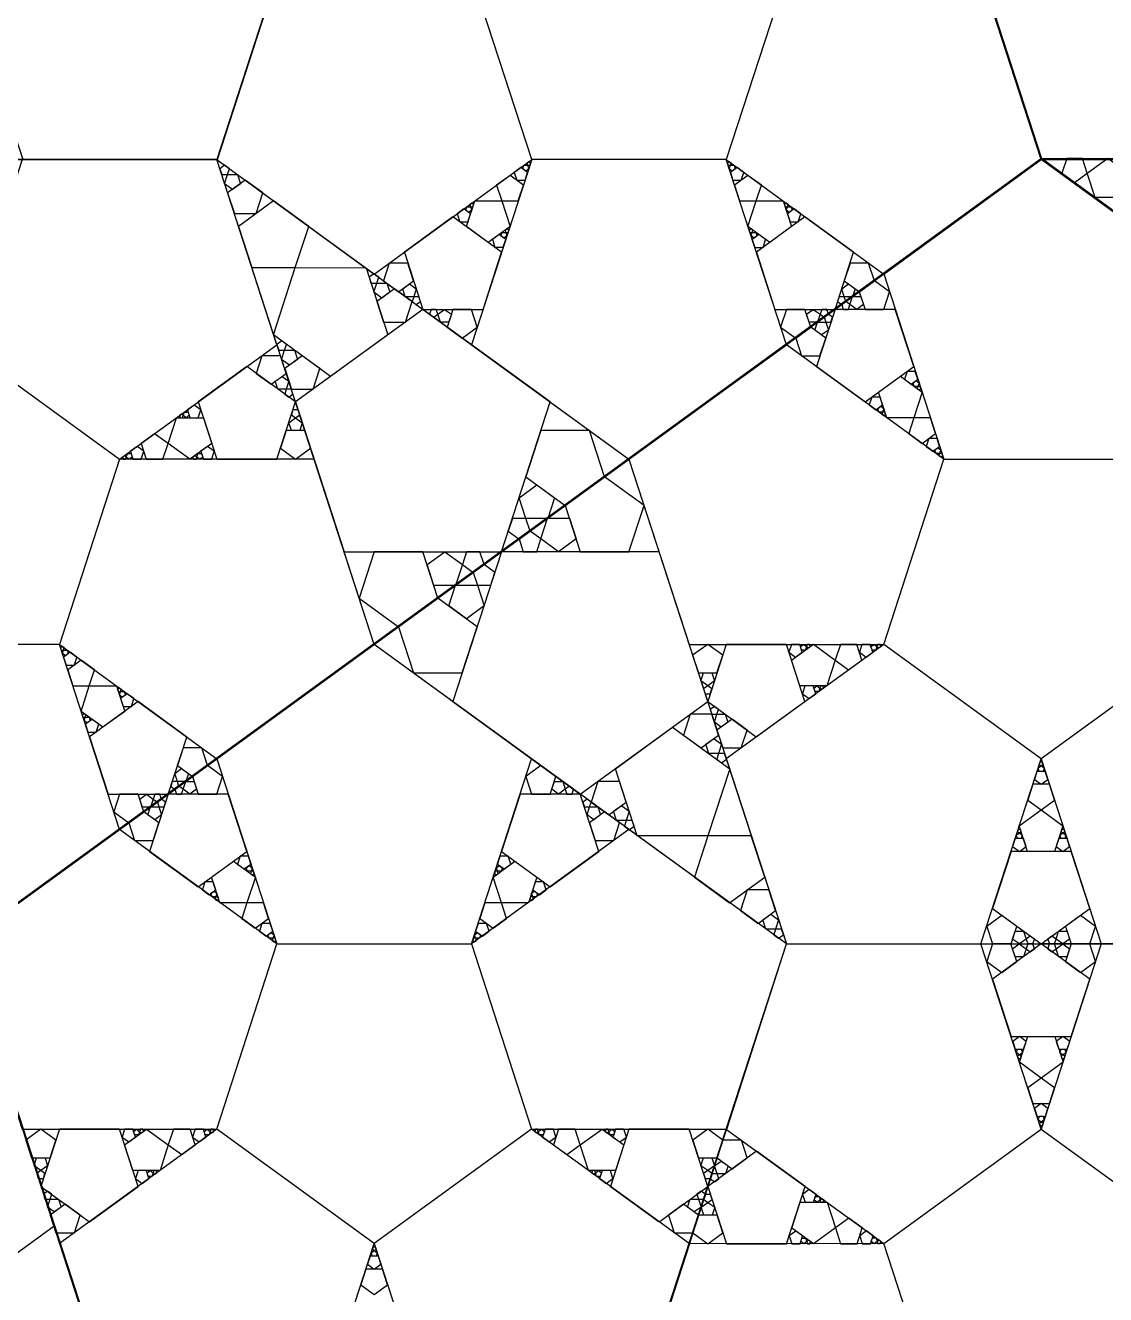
# Model space of a CAD drawing. Header units: inches. Extents: x -578 to 126, y -85 to 118.
# Drawn here: x -282.41 to -268.52, y 38.46 to 54.77 of the extents above; entities that cross this region are included whole.
import ezdxf

# ---------------------------------------------------------------- set-up
doc = ezdxf.new("R2010")
doc.units = ezdxf.units.IN
doc.header["$MEASUREMENT"] = 0
doc.layers.add('drawing', color=7, linetype='Continuous')

msp = doc.modelspace()

# ---------------------------------------------------------------- linework, layer by layer
for points in [[(-283.222, 42.98), (-297.098, 53.061), (-291.798, 69.373), (-274.647, 69.373), (-269.347, 53.061)], [(-277.927, 59.277), (-279.951, 53.046), (-286.502, 53.046), (-288.527, 59.277), (-283.227, 63.127)], [(-276.676, 55.426), (-274.651, 56.897), (-272.627, 55.426), (-273.4, 53.046), (-275.902, 53.046)], [(-283.227, 50.666), (-281.202, 49.195), (-281.976, 46.815), (-284.478, 46.816), (-285.251, 49.195)], [(-269.351, 45.345), (-271.376, 46.816), (-270.603, 49.196), (-268.1, 49.196), (-267.327, 46.816)], [(-275.903, 40.585), (-277.927, 39.114), (-279.951, 40.585), (-279.178, 42.965), (-276.676, 42.965)], [(-266.076, 42.965), (-264.051, 36.735), (-269.351, 32.884), (-274.651, 36.735), (-272.627, 42.965)], [(-269.349, 40.587), (-267.323, 39.118), (-268.094, 36.737), (-270.597, 36.735), (-271.372, 39.114)]]:
    msp.add_lwpolyline(points, close=True)
at = {"layer": 'drawing'}
for points in [[(-260.776, 79.44), (-274.651, 69.358), (-269.351, 53.047), (-252.2, 53.047), (-246.9, 69.358)], [(-269.347, 53.061), (-252.195, 53.061), (-246.895, 69.373), (-260.771, 79.454), (-274.647, 69.373)], [(-274.651, 69.358), (-291.802, 69.358), (-297.103, 53.047), (-283.227, 42.965), (-269.351, 53.046)], [(-266.076, 63.128), (-271.376, 59.277), (-269.351, 53.047), (-262.8, 53.047), (-260.776, 59.277)], [(-266.076, 63.128), (-271.376, 59.277), (-269.351, 53.047), (-262.8, 53.047), (-260.776, 59.277)], [(-283.228, 63.126), (-288.524, 59.27), (-286.494, 53.041), (-279.942, 53.048), (-277.924, 59.281)], [(-279.951, 53.046), (-274.651, 49.195), (-269.351, 53.046), (-271.375, 59.276), (-277.927, 59.277)], [(-279.951, 53.046), (-274.651, 49.195), (-269.351, 53.046), (-271.375, 59.276), (-277.927, 59.277)], [(-283.22, 55.425), (-282.445, 53.046), (-279.942, 53.048), (-279.171, 55.429), (-281.197, 56.898)], [(-268.1, 56.897), (-270.125, 55.426), (-269.351, 53.047), (-266.849, 53.047), (-266.076, 55.426)], [(-276.676, 55.426), (-279.178, 55.426), (-279.951, 53.046), (-277.927, 51.575), (-275.902, 53.046)], [(-273.4, 53.046), (-271.376, 51.575), (-269.351, 53.046), (-270.124, 55.426), (-272.627, 55.426)], [(-286.502, 53.046), (-288.527, 46.816), (-283.227, 42.965), (-277.927, 46.815), (-279.951, 53.046)], [(-286.502, 53.046), (-288.527, 46.816), (-283.227, 42.965), (-277.927, 46.815), (-279.951, 53.046)], [(-269.351, 53.047), (-283.227, 42.965), (-277.927, 26.653), (-260.776, 26.653), (-255.476, 42.965)], [(-281.202, 49.195), (-279.178, 50.666), (-279.951, 53.046), (-282.454, 53.046), (-283.227, 50.666)], [(-283.222, 42.98), (-277.922, 26.668), (-260.771, 26.668), (-255.471, 42.98), (-269.347, 53.061)], [(-275.902, 53.046), (-276.676, 50.666), (-274.651, 49.195), (-272.627, 50.666), (-273.4, 53.046)], [(-275.964, 53.001), (-275.955, 52.973), (-275.926, 52.973), (-275.917, 53.001), (-275.941, 53.018)], [(-266.076, 42.965), (-264.051, 49.196), (-269.351, 53.047), (-274.651, 49.196), (-272.627, 42.965)], [(-266.076, 42.965), (-264.051, 49.196), (-269.351, 53.047), (-274.651, 49.196), (-272.627, 42.965)], [(-273.376, 52.973), (-273.347, 52.973), (-273.338, 53.001), (-273.362, 53.018), (-273.385, 53.001)], [(-268.1, 49.196), (-267.327, 51.576), (-269.351, 53.047), (-271.376, 51.576), (-270.603, 49.196)], [(-268.921, 52.752), (-268.758, 52.87), (-268.82, 53.061), (-269.021, 53.061), (-269.084, 52.87)], [(-268.657, 52.558), (-268.758, 52.87), (-268.493, 53.063), (-268.228, 52.87), (-268.329, 52.558)], [(-279.889, 52.855), (-279.812, 52.855), (-279.789, 52.928), (-279.851, 52.973), (-279.913, 52.928)], [(-279.851, 52.736), (-279.812, 52.855), (-279.687, 52.855), (-279.648, 52.736), (-279.75, 52.662)], [(-276.128, 52.882), (-276.095, 52.781), (-275.988, 52.781), (-275.956, 52.882), (-276.042, 52.945)], [(-276.003, 52.973), (-275.955, 52.973), (-275.941, 52.927), (-275.979, 52.899), (-276.018, 52.927)], [(-273.362, 52.927), (-273.347, 52.973), (-273.299, 52.973), (-273.284, 52.927), (-273.323, 52.899)], [(-273.314, 52.781), (-273.207, 52.781), (-273.174, 52.882), (-273.261, 52.945), (-273.347, 52.882)], [(-279.726, 52.352), (-279.447, 52.352), (-279.361, 52.617), (-279.586, 52.781), (-279.812, 52.617)], [(-276.353, 52.718), (-276.288, 52.516), (-276.075, 52.516), (-276.009, 52.718), (-276.181, 52.843)], [(-273.228, 52.515), (-273.015, 52.515), (-272.949, 52.718), (-273.121, 52.843), (-273.294, 52.718)], [(-279.5, 51.658), (-278.942, 51.658), (-278.77, 52.188), (-279.221, 52.516), (-279.673, 52.188)], [(-276.861, 52.349), (-276.828, 52.248), (-276.722, 52.248), (-276.689, 52.349), (-276.775, 52.412)], [(-276.737, 52.44), (-276.689, 52.44), (-276.674, 52.395), (-276.713, 52.366), (-276.751, 52.395)], [(-276.635, 52.516), (-276.288, 52.516), (-276.18, 52.185), (-276.461, 51.981), (-276.742, 52.185)], [(-276.698, 52.468), (-276.689, 52.44), (-276.659, 52.44), (-276.65, 52.468), (-276.674, 52.485)], [(-273.122, 52.185), (-273.015, 52.515), (-272.667, 52.515), (-272.56, 52.185), (-272.841, 51.981)], [(-272.643, 52.44), (-272.614, 52.44), (-272.604, 52.468), (-272.628, 52.485), (-272.652, 52.468)], [(-272.628, 52.394), (-272.614, 52.44), (-272.566, 52.44), (-272.551, 52.394), (-272.59, 52.366)], [(-272.58, 52.248), (-272.474, 52.248), (-272.441, 52.349), (-272.527, 52.412), (-272.613, 52.349)], [(-277.54, 51.856), (-277.301, 51.121), (-276.528, 51.121), (-276.289, 51.856), (-276.915, 52.31)], [(-272.774, 51.12), (-272.001, 51.12), (-271.762, 51.856), (-272.388, 52.31), (-273.013, 51.856)], [(-272.774, 51.12), (-272.001, 51.12), (-271.762, 51.856), (-272.388, 52.31), (-273.013, 51.856)], [(-276.408, 52.02), (-276.375, 51.919), (-276.269, 51.919), (-276.236, 52.02), (-276.322, 52.082)], [(-276.283, 52.111), (-276.236, 52.111), (-276.221, 52.065), (-276.259, 52.037), (-276.298, 52.065)], [(-276.245, 52.139), (-276.236, 52.111), (-276.206, 52.111), (-276.197, 52.139), (-276.221, 52.156)], [(-273.096, 52.111), (-273.067, 52.111), (-273.058, 52.139), (-273.081, 52.156), (-273.105, 52.139)], [(-273.082, 52.065), (-273.067, 52.111), (-273.019, 52.111), (-273.004, 52.065), (-273.043, 52.037)], [(-273.034, 51.918), (-272.927, 51.918), (-272.894, 52.02), (-272.98, 52.082), (-273.067, 52.02)], [(-277.495, 51.716), (-277.733, 51.716), (-277.807, 51.488), (-277.614, 51.348), (-277.421, 51.488)], [(-271.495, 51.488), (-271.569, 51.715), (-271.808, 51.715), (-271.882, 51.488), (-271.688, 51.348)], [(-279.223, 50.793), (-278.942, 51.658), (-278.033, 51.657), (-277.752, 50.793), (-278.488, 50.258)], [(-277.969, 51.46), (-277.892, 51.46), (-277.868, 51.533), (-277.931, 51.578), (-277.993, 51.533)], [(-277.931, 51.341), (-277.892, 51.46), (-277.767, 51.46), (-277.728, 51.341), (-277.83, 51.267)], [(-277.806, 50.957), (-277.527, 50.957), (-277.441, 51.222), (-277.666, 51.386), (-277.892, 51.222)], [(-277.387, 51.387), (-277.42, 51.284), (-277.528, 51.284), (-277.561, 51.387), (-277.474, 51.45)], [(-271.775, 51.284), (-271.882, 51.284), (-271.915, 51.386), (-271.828, 51.449), (-271.742, 51.386)], [(-271.376, 51.121), (-271.302, 51.348), (-271.495, 51.489), (-271.689, 51.348), (-271.615, 51.121)], [(-277.354, 51.284), (-277.42, 51.284), (-277.441, 51.222), (-277.387, 51.183), (-277.334, 51.222)], [(-271.862, 51.222), (-271.882, 51.284), (-271.948, 51.284), (-271.968, 51.222), (-271.915, 51.183)], [(-271.829, 51.121), (-271.809, 51.184), (-271.862, 51.223), (-271.915, 51.184), (-271.895, 51.121)], [(-271.722, 51.121), (-271.809, 51.184), (-271.776, 51.286), (-271.668, 51.286), (-271.635, 51.184)], [(-278.314, 48.005), (-276.289, 48.005), (-275.663, 49.931), (-277.301, 51.121), (-278.939, 49.931)], [(-278.314, 48.005), (-276.289, 48.005), (-275.663, 49.931), (-277.301, 51.121), (-278.939, 49.931)], [(-277.162, 51.019), (-277.109, 51.058), (-277.129, 51.121), (-277.195, 51.121), (-277.215, 51.058)], [(-277.075, 50.956), (-277.109, 51.058), (-277.022, 51.121), (-276.935, 51.058), (-276.968, 50.956)], [(-276.795, 50.753), (-276.602, 50.893), (-276.676, 51.121), (-276.915, 51.121), (-276.988, 50.893)], [(-272.627, 51.12), (-272.701, 50.893), (-272.507, 50.753), (-272.314, 50.893), (-272.388, 51.12)], [(-272.281, 51.121), (-272.194, 51.058), (-272.227, 50.956), (-272.334, 50.956), (-272.367, 51.058)], [(-271.228, 51.121), (-272.001, 51.121), (-272.24, 50.386), (-271.615, 49.931), (-270.989, 50.386)], [(-271.228, 51.121), (-272.001, 51.121), (-272.24, 50.386), (-271.615, 49.931), (-270.989, 50.386)], [(-272.173, 51.12), (-272.194, 51.058), (-272.141, 51.019), (-272.087, 51.058), (-272.108, 51.12)], [(-272.141, 51.02), (-272.12, 50.957), (-272.055, 50.957), (-272.034, 51.02), (-272.088, 51.059)], [(-272.507, 50.753), (-272.434, 50.526), (-272.195, 50.526), (-272.121, 50.753), (-272.314, 50.894)], [(-272.228, 50.957), (-272.12, 50.957), (-272.087, 50.855), (-272.174, 50.792), (-272.261, 50.855)], [(-279.156, 50.598), (-279.079, 50.598), (-279.055, 50.671), (-279.117, 50.716), (-279.179, 50.671)], [(-279.118, 50.478), (-279.079, 50.598), (-278.954, 50.598), (-278.915, 50.478), (-279.016, 50.405)], [(-270.603, 49.196), (-272.627, 50.667), (-274.651, 49.196), (-273.878, 46.816), (-271.376, 46.816)], [(-279.132, 50.526), (-279.371, 50.526), (-279.445, 50.298), (-279.252, 50.158), (-279.059, 50.298)], [(-278.992, 50.095), (-278.714, 50.095), (-278.627, 50.36), (-278.853, 50.524), (-279.078, 50.36)], [(-279.178, 49.195), (-278.939, 49.931), (-279.565, 50.385), (-280.19, 49.931), (-279.951, 49.195)], [(-279.178, 49.195), (-278.939, 49.931), (-279.565, 50.385), (-280.19, 49.931), (-279.951, 49.195)], [(-279.025, 50.197), (-279.058, 50.095), (-279.165, 50.095), (-279.199, 50.197), (-279.112, 50.26)], [(-270.881, 50.056), (-270.988, 49.726), (-271.335, 49.726), (-271.442, 50.056), (-271.161, 50.261)], [(-270.969, 50.323), (-271.075, 50.323), (-271.108, 50.222), (-271.022, 50.159), (-270.936, 50.222)], [(-278.992, 50.095), (-279.058, 50.095), (-279.078, 50.032), (-279.025, 49.993), (-278.972, 50.032)], [(-270.921, 50.177), (-270.936, 50.131), (-270.984, 50.131), (-270.998, 50.177), (-270.96, 50.205)], [(-270.906, 50.131), (-270.936, 50.131), (-270.945, 50.103), (-270.921, 50.086), (-270.897, 50.103)], [(-271.422, 49.994), (-271.529, 49.994), (-271.561, 49.893), (-271.475, 49.83), (-271.389, 49.893)], [(-280.392, 49.728), (-280.383, 49.756), (-280.407, 49.773), (-280.431, 49.756), (-280.422, 49.728)], [(-280.345, 49.728), (-280.383, 49.756), (-280.368, 49.802), (-280.321, 49.802), (-280.306, 49.756)], [(-280.19, 49.728), (-280.157, 49.829), (-280.244, 49.892), (-280.33, 49.829), (-280.297, 49.728)], [(-278.992, 49.767), (-278.939, 49.728), (-278.886, 49.767), (-278.906, 49.829), (-278.972, 49.829)], [(-271.374, 49.847), (-271.389, 49.802), (-271.437, 49.802), (-271.452, 49.847), (-271.413, 49.875)], [(-271.36, 49.802), (-271.389, 49.802), (-271.398, 49.774), (-271.374, 49.757), (-271.351, 49.774)], [(-280.298, 49.194), (-280.579, 49.398), (-280.472, 49.728), (-280.124, 49.728), (-280.017, 49.398)], [(-279.026, 49.665), (-278.939, 49.728), (-278.852, 49.665), (-278.885, 49.563), (-278.993, 49.563)], [(-270.775, 49.726), (-270.988, 49.726), (-271.054, 49.524), (-270.881, 49.398), (-270.709, 49.524)], [(-280.645, 49.195), (-280.579, 49.398), (-280.751, 49.523), (-280.924, 49.398), (-280.858, 49.195)], [(-279.132, 49.336), (-278.939, 49.195), (-278.746, 49.336), (-278.82, 49.563), (-279.059, 49.563)], [(-274.964, 48.968), (-275.157, 49.563), (-275.783, 49.563), (-275.976, 48.968), (-275.47, 48.6)], [(-270.689, 49.461), (-270.795, 49.461), (-270.828, 49.36), (-270.742, 49.297), (-270.656, 49.36)], [(-281.078, 49.195), (-281.117, 49.223), (-281.102, 49.269), (-281.054, 49.269), (-281.039, 49.223)], [(-280.924, 49.195), (-280.891, 49.297), (-280.977, 49.359), (-281.063, 49.297), (-281.03, 49.195)], [(-280.171, 49.195), (-280.21, 49.223), (-280.195, 49.269), (-280.147, 49.269), (-280.133, 49.223)], [(-280.017, 49.195), (-279.984, 49.297), (-280.07, 49.359), (-280.157, 49.297), (-280.124, 49.195)], [(-270.641, 49.314), (-270.656, 49.269), (-270.703, 49.269), (-270.718, 49.314), (-270.679, 49.342)], [(-270.626, 49.269), (-270.656, 49.269), (-270.665, 49.241), (-270.641, 49.224), (-270.617, 49.241)], [(-281.976, 46.815), (-279.951, 45.345), (-277.927, 46.815), (-278.7, 49.195), (-281.202, 49.195)], [(-281.126, 49.195), (-281.117, 49.223), (-281.14, 49.24), (-281.164, 49.223), (-281.155, 49.195)], [(-280.219, 49.195), (-280.21, 49.223), (-280.234, 49.24), (-280.258, 49.223), (-280.249, 49.195)], [(-274.651, 48.006), (-274.458, 48.601), (-274.964, 48.969), (-275.47, 48.601), (-275.277, 48.006)], [(-275.696, 48.434), (-275.977, 48.434), (-276.064, 48.701), (-275.837, 48.867), (-275.61, 48.701)], [(-275.924, 48.27), (-275.977, 48.434), (-276.15, 48.434), (-276.203, 48.27), (-276.064, 48.169)], [(-275.558, 48.005), (-275.785, 48.17), (-275.698, 48.437), (-275.417, 48.437), (-275.33, 48.17)], [(-275.838, 48.006), (-275.785, 48.17), (-275.924, 48.271), (-276.064, 48.17), (-276.01, 48.006)], [(-277.927, 48.005), (-278.12, 47.41), (-277.614, 47.043), (-277.108, 47.41), (-277.301, 48.005)], [(-277.021, 48.007), (-276.793, 47.841), (-276.88, 47.574), (-277.161, 47.574), (-277.248, 47.841)], [(-274.265, 48.006), (-276.289, 48.006), (-276.915, 46.081), (-275.277, 44.891), (-273.639, 46.081)], [(-276.74, 48.005), (-276.793, 47.841), (-276.654, 47.74), (-276.515, 47.841), (-276.568, 48.005)], [(-276.654, 47.741), (-276.601, 47.577), (-276.429, 47.577), (-276.375, 47.741), (-276.515, 47.842)], [(-276.882, 47.577), (-276.601, 47.577), (-276.514, 47.31), (-276.741, 47.145), (-276.969, 47.31)], [(-277.614, 47.043), (-277.421, 46.448), (-276.795, 46.448), (-276.602, 47.043), (-277.108, 47.411)], [(-284.478, 46.816), (-285.252, 44.436), (-283.227, 42.965), (-281.203, 44.436), (-281.976, 46.815)], [(-272.627, 42.965), (-277.927, 46.816), (-283.227, 42.965), (-281.203, 36.735), (-274.651, 36.735)], [(-272.627, 42.965), (-277.927, 46.816), (-283.227, 42.965), (-281.203, 36.735), (-274.651, 36.735)], [(-276.676, 42.965), (-275.903, 45.345), (-277.927, 46.816), (-279.951, 45.345), (-279.178, 42.965)], [(-273.446, 46.675), (-273.639, 46.816), (-273.833, 46.675), (-273.759, 46.448), (-273.52, 46.448)], [(-273.4, 46.816), (-273.639, 46.081), (-273.014, 45.626), (-272.388, 46.081), (-272.627, 46.816)], [(-273.4, 46.816), (-273.639, 46.081), (-273.014, 45.626), (-272.388, 46.081), (-272.627, 46.816)], [(-271.376, 46.816), (-273.4, 45.345), (-272.627, 42.965), (-270.125, 42.965), (-269.351, 45.345)], [(-272.561, 46.816), (-272.594, 46.715), (-272.508, 46.652), (-272.422, 46.715), (-272.455, 46.816)], [(-272.28, 46.817), (-271.999, 46.613), (-272.107, 46.283), (-272.454, 46.283), (-272.561, 46.613)], [(-272.407, 46.816), (-272.368, 46.788), (-272.383, 46.743), (-272.431, 46.743), (-272.446, 46.788)], [(-272.359, 46.816), (-272.368, 46.788), (-272.344, 46.771), (-272.321, 46.788), (-272.33, 46.816)], [(-271.933, 46.816), (-271.999, 46.613), (-271.827, 46.488), (-271.655, 46.613), (-271.72, 46.816)], [(-271.655, 46.816), (-271.687, 46.715), (-271.601, 46.652), (-271.515, 46.715), (-271.548, 46.816)], [(-271.5, 46.816), (-271.462, 46.788), (-271.476, 46.743), (-271.524, 46.743), (-271.539, 46.788)], [(-271.453, 46.816), (-271.462, 46.788), (-271.438, 46.771), (-271.414, 46.788), (-271.423, 46.816)], [(-269.351, 45.345), (-268.578, 42.965), (-266.076, 42.965), (-265.302, 45.345), (-267.327, 46.816)], [(-281.952, 46.742), (-281.923, 46.742), (-281.914, 46.77), (-281.937, 46.788), (-281.961, 46.77)], [(-281.938, 46.697), (-281.923, 46.742), (-281.875, 46.742), (-281.86, 46.697), (-281.899, 46.669)], [(-281.89, 46.55), (-281.783, 46.55), (-281.75, 46.652), (-281.836, 46.714), (-281.923, 46.652)], [(-281.804, 46.285), (-281.591, 46.285), (-281.525, 46.488), (-281.697, 46.613), (-281.869, 46.488)], [(-273.552, 46.346), (-273.639, 46.283), (-273.726, 46.346), (-273.693, 46.448), (-273.586, 46.448)], [(-281.698, 45.955), (-281.591, 46.285), (-281.243, 46.285), (-281.136, 45.955), (-281.417, 45.751)], [(-281.219, 46.21), (-281.189, 46.21), (-281.18, 46.237), (-281.204, 46.255), (-281.228, 46.237)], [(-281.204, 46.164), (-281.189, 46.21), (-281.142, 46.21), (-281.127, 46.164), (-281.165, 46.136)], [(-281.156, 46.017), (-281.05, 46.017), (-281.017, 46.119), (-281.103, 46.181), (-281.189, 46.119)], [(-273.586, 46.244), (-273.639, 46.283), (-273.692, 46.244), (-273.672, 46.182), (-273.606, 46.182)], [(-272.388, 46.283), (-272.421, 46.182), (-272.335, 46.119), (-272.249, 46.182), (-272.282, 46.283)], [(-272.234, 46.283), (-272.195, 46.255), (-272.21, 46.21), (-272.258, 46.21), (-272.272, 46.255)], [(-272.186, 46.283), (-272.195, 46.255), (-272.171, 46.238), (-272.148, 46.255), (-272.157, 46.283)], [(-281.35, 44.89), (-280.577, 44.89), (-280.338, 45.625), (-280.964, 46.08), (-281.589, 45.626)], [(-281.35, 44.89), (-280.577, 44.89), (-280.338, 45.625), (-280.964, 46.08), (-281.589, 45.626)], [(-273.586, 45.917), (-273.52, 45.917), (-273.5, 45.979), (-273.553, 46.018), (-273.606, 45.979)], [(-281.672, 45.88), (-281.643, 45.88), (-281.634, 45.908), (-281.657, 45.925), (-281.681, 45.908)], [(-281.657, 45.835), (-281.643, 45.88), (-281.595, 45.88), (-281.58, 45.835), (-281.619, 45.807)], [(-281.61, 45.688), (-281.503, 45.688), (-281.47, 45.789), (-281.556, 45.852), (-281.642, 45.789)], [(-273.586, 45.917), (-273.865, 45.917), (-273.951, 45.651), (-273.725, 45.488), (-273.5, 45.651)], [(-273.553, 45.815), (-273.52, 45.917), (-273.413, 45.917), (-273.38, 45.815), (-273.466, 45.751)], [(-273.446, 45.486), (-273.207, 45.486), (-273.133, 45.713), (-273.326, 45.853), (-273.52, 45.713)], [(-273.355, 45.218), (-273.636, 44.354), (-274.545, 44.354), (-274.826, 45.218), (-274.09, 45.753)], [(-273.461, 45.533), (-273.499, 45.414), (-273.625, 45.414), (-273.663, 45.533), (-273.562, 45.606)], [(-280.071, 45.258), (-280.145, 45.485), (-280.384, 45.485), (-280.458, 45.258), (-280.264, 45.117)], [(-273.422, 45.414), (-273.499, 45.414), (-273.523, 45.341), (-273.461, 45.295), (-273.399, 45.341)], [(-280.351, 45.054), (-280.458, 45.054), (-280.491, 45.156), (-280.404, 45.219), (-280.317, 45.156)], [(-279.951, 44.891), (-279.878, 45.118), (-280.071, 45.258), (-280.264, 45.118), (-280.19, 44.891)], [(-275.783, 45.258), (-275.976, 45.118), (-275.903, 44.891), (-275.664, 44.891), (-275.59, 45.118)], [(-269.39, 45.227), (-269.351, 45.255), (-269.313, 45.227), (-269.327, 45.181), (-269.375, 45.181)], [(-269.375, 45.272), (-269.351, 45.255), (-269.328, 45.272), (-269.337, 45.3), (-269.366, 45.3)], [(-280.438, 44.991), (-280.458, 45.054), (-280.524, 45.054), (-280.544, 44.991), (-280.491, 44.953)], [(-280.298, 44.89), (-280.384, 44.953), (-280.351, 45.055), (-280.244, 45.055), (-280.211, 44.953)], [(-275.503, 45.055), (-275.47, 44.953), (-275.556, 44.89), (-275.643, 44.953), (-275.61, 45.055)], [(-274.773, 45.054), (-275.051, 45.054), (-275.138, 44.789), (-274.912, 44.625), (-274.686, 44.789)], [(-269.437, 45.08), (-269.351, 45.017), (-269.265, 45.08), (-269.298, 45.181), (-269.405, 45.181)], [(-281.203, 44.89), (-281.276, 44.663), (-281.083, 44.522), (-280.89, 44.663), (-280.964, 44.89)], [(-280.857, 44.891), (-280.77, 44.827), (-280.803, 44.725), (-280.91, 44.725), (-280.943, 44.827)], [(-279.804, 44.891), (-280.577, 44.891), (-280.816, 44.155), (-280.19, 43.701), (-279.565, 44.155)], [(-279.804, 44.891), (-280.577, 44.891), (-280.816, 44.155), (-280.19, 43.701), (-279.565, 44.155)], [(-280.749, 44.89), (-280.77, 44.827), (-280.716, 44.789), (-280.663, 44.827), (-280.684, 44.89)], [(-280.405, 44.891), (-280.384, 44.953), (-280.438, 44.992), (-280.491, 44.953), (-280.471, 44.891)], [(-275.038, 44.155), (-275.277, 44.891), (-276.05, 44.891), (-276.289, 44.155), (-275.664, 43.701)], [(-275.416, 44.992), (-275.47, 44.953), (-275.449, 44.891), (-275.383, 44.891), (-275.363, 44.953)], [(-269.524, 44.815), (-269.351, 44.69), (-269.179, 44.815), (-269.245, 45.017), (-269.458, 45.017)], [(-280.803, 44.727), (-280.696, 44.727), (-280.663, 44.625), (-280.75, 44.562), (-280.837, 44.625)], [(-280.716, 44.789), (-280.696, 44.727), (-280.63, 44.727), (-280.61, 44.789), (-280.663, 44.828)], [(-275.224, 44.727), (-275.158, 44.727), (-275.138, 44.789), (-275.191, 44.828), (-275.244, 44.789)], [(-275.191, 44.625), (-275.158, 44.727), (-275.051, 44.727), (-275.017, 44.625), (-275.104, 44.562)], [(-274.647, 44.671), (-274.686, 44.551), (-274.811, 44.551), (-274.85, 44.671), (-274.749, 44.744)], [(-281.083, 44.523), (-281.009, 44.296), (-280.77, 44.296), (-280.697, 44.523), (-280.89, 44.663)], [(-275.084, 44.296), (-274.845, 44.296), (-274.771, 44.523), (-274.964, 44.663), (-275.158, 44.523)], [(-274.609, 44.551), (-274.686, 44.551), (-274.71, 44.478), (-274.648, 44.433), (-274.585, 44.478)], [(-269.632, 44.485), (-269.351, 44.69), (-269.07, 44.485), (-269.178, 44.155), (-269.525, 44.155)], [(-279.178, 42.965), (-281.203, 44.436), (-283.227, 42.965), (-282.454, 40.585), (-279.951, 40.585)], [(-275.903, 40.585), (-273.4, 40.585), (-272.627, 42.965), (-274.651, 44.436), (-276.676, 42.965)], [(-269.67, 44.365), (-269.631, 44.393), (-269.593, 44.365), (-269.608, 44.319), (-269.655, 44.319)], [(-269.655, 44.41), (-269.631, 44.393), (-269.608, 44.41), (-269.617, 44.438), (-269.646, 44.438)], [(-269.11, 44.365), (-269.071, 44.393), (-269.033, 44.365), (-269.047, 44.319), (-269.095, 44.319)], [(-269.095, 44.41), (-269.071, 44.393), (-269.047, 44.41), (-269.057, 44.438), (-269.086, 44.438)], [(-273.078, 44.354), (-273.636, 44.354), (-273.808, 43.823), (-273.357, 43.495), (-272.906, 43.823)], [(-269.718, 44.218), (-269.631, 44.155), (-269.545, 44.218), (-269.578, 44.319), (-269.685, 44.319)], [(-269.157, 44.218), (-269.071, 44.155), (-268.985, 44.218), (-269.018, 44.319), (-269.124, 44.319)], [(-279.545, 44.093), (-279.651, 44.093), (-279.684, 43.991), (-279.598, 43.929), (-279.512, 43.991)], [(-276.17, 43.991), (-276.203, 44.093), (-276.31, 44.093), (-276.342, 43.991), (-276.256, 43.929)], [(-269.977, 43.42), (-269.351, 42.965), (-268.726, 43.42), (-268.965, 44.155), (-269.738, 44.155)], [(-269.977, 43.42), (-269.351, 42.965), (-268.726, 43.42), (-268.965, 44.155), (-269.738, 44.155)], [(-279.456, 43.826), (-279.564, 43.496), (-279.911, 43.496), (-280.018, 43.826), (-279.737, 44.03)], [(-279.497, 43.946), (-279.511, 43.9), (-279.559, 43.9), (-279.574, 43.946), (-279.535, 43.974)], [(-279.482, 43.9), (-279.511, 43.9), (-279.52, 43.873), (-279.497, 43.855), (-279.473, 43.873)], [(-275.943, 43.496), (-276.291, 43.496), (-276.398, 43.826), (-276.117, 44.03), (-275.836, 43.826)], [(-276.334, 43.873), (-276.343, 43.9), (-276.372, 43.9), (-276.381, 43.873), (-276.357, 43.855)], [(-276.295, 43.9), (-276.343, 43.9), (-276.357, 43.946), (-276.319, 43.974), (-276.28, 43.946)], [(-279.998, 43.763), (-280.104, 43.763), (-280.137, 43.662), (-280.051, 43.599), (-279.965, 43.662)], [(-275.717, 43.662), (-275.75, 43.763), (-275.856, 43.763), (-275.889, 43.662), (-275.803, 43.599)], [(-279.95, 43.617), (-279.965, 43.571), (-280.013, 43.571), (-280.027, 43.617), (-279.989, 43.645)], [(-279.935, 43.571), (-279.965, 43.571), (-279.974, 43.543), (-279.95, 43.526), (-279.926, 43.543)], [(-275.88, 43.543), (-275.889, 43.571), (-275.919, 43.571), (-275.928, 43.543), (-275.904, 43.526)], [(-275.842, 43.571), (-275.889, 43.571), (-275.904, 43.617), (-275.865, 43.645), (-275.827, 43.617)], [(-272.852, 43.659), (-273.131, 43.659), (-273.217, 43.394), (-272.992, 43.23), (-272.766, 43.394)], [(-279.35, 43.496), (-279.564, 43.496), (-279.629, 43.293), (-279.457, 43.168), (-279.285, 43.293)], [(-276.225, 43.293), (-276.291, 43.496), (-276.504, 43.496), (-276.569, 43.293), (-276.397, 43.168)], [(-279.264, 43.23), (-279.371, 43.23), (-279.404, 43.129), (-279.318, 43.066), (-279.231, 43.129)], [(-276.45, 43.129), (-276.483, 43.23), (-276.59, 43.23), (-276.623, 43.129), (-276.536, 43.066)], [(-272.727, 43.275), (-272.766, 43.156), (-272.891, 43.156), (-272.93, 43.275), (-272.828, 43.349)], [(-269.857, 43.333), (-270.051, 43.192), (-269.977, 42.965), (-269.738, 42.965), (-269.664, 43.192)], [(-268.726, 42.965), (-268.652, 43.192), (-268.845, 43.333), (-269.039, 43.192), (-268.965, 42.965)], [(-279.216, 43.084), (-279.231, 43.038), (-279.279, 43.038), (-279.294, 43.084), (-279.255, 43.112)], [(-276.575, 43.038), (-276.623, 43.038), (-276.638, 43.084), (-276.599, 43.112), (-276.56, 43.084)], [(-272.689, 43.156), (-272.766, 43.156), (-272.79, 43.083), (-272.727, 43.038), (-272.665, 43.083)], [(-269.577, 43.13), (-269.544, 43.028), (-269.631, 42.965), (-269.718, 43.028), (-269.684, 43.13)], [(-269.491, 43.067), (-269.544, 43.028), (-269.524, 42.965), (-269.458, 42.965), (-269.437, 43.028)], [(-269.179, 42.965), (-269.159, 43.028), (-269.212, 43.067), (-269.265, 43.028), (-269.245, 42.965)], [(-269.072, 42.965), (-269.159, 43.028), (-269.126, 43.13), (-269.018, 43.13), (-268.985, 43.028)], [(-279.202, 43.038), (-279.231, 43.038), (-279.24, 43.01), (-279.217, 42.993), (-279.193, 43.01)], [(-276.614, 43.01), (-276.623, 43.038), (-276.652, 43.038), (-276.661, 43.01), (-276.637, 42.993)], [(-272.628, 42.963), (-274.645, 36.73), (-269.341, 32.885), (-264.045, 36.742), (-266.076, 42.97)], [(-269.349, 40.587), (-270.125, 42.966), (-272.628, 42.963), (-273.398, 40.582), (-271.372, 39.114)], [(-269.978, 42.966), (-270.051, 42.739), (-269.858, 42.598), (-269.665, 42.739), (-269.739, 42.966)], [(-268.726, 42.513), (-269.352, 42.967), (-269.977, 42.511), (-269.737, 41.776), (-268.964, 41.777)], [(-268.726, 42.513), (-269.352, 42.967), (-269.977, 42.511), (-269.737, 41.776), (-268.964, 41.777)], [(-269.632, 42.967), (-269.545, 42.904), (-269.578, 42.802), (-269.685, 42.802), (-269.718, 42.904)], [(-269.524, 42.966), (-269.545, 42.904), (-269.491, 42.865), (-269.438, 42.904), (-269.458, 42.966)], [(-267.323, 39.118), (-265.301, 40.591), (-266.076, 42.97), (-268.579, 42.967), (-269.349, 40.587)], [(-269.213, 42.865), (-269.159, 42.904), (-269.18, 42.967), (-269.246, 42.967), (-269.266, 42.904)], [(-269.126, 42.802), (-269.159, 42.904), (-269.073, 42.967), (-268.986, 42.904), (-269.019, 42.802)], [(-268.846, 42.599), (-268.652, 42.74), (-268.726, 42.967), (-268.965, 42.967), (-269.039, 42.74)], [(-269.545, 41.714), (-269.631, 41.776), (-269.717, 41.714), (-269.684, 41.612), (-269.577, 41.613)], [(-269.069, 41.447), (-269.35, 41.242), (-269.631, 41.446), (-269.524, 41.776), (-269.177, 41.777)], [(-268.984, 41.714), (-269.071, 41.777), (-269.157, 41.714), (-269.124, 41.613), (-269.017, 41.613)], [(-269.592, 41.567), (-269.631, 41.539), (-269.669, 41.567), (-269.655, 41.612), (-269.607, 41.612)], [(-269.032, 41.568), (-269.07, 41.539), (-269.109, 41.568), (-269.094, 41.613), (-269.047, 41.613)], [(-269.607, 41.522), (-269.631, 41.539), (-269.654, 41.522), (-269.645, 41.494), (-269.616, 41.494)], [(-269.047, 41.522), (-269.07, 41.539), (-269.094, 41.522), (-269.085, 41.494), (-269.056, 41.494)], [(-269.178, 41.117), (-269.35, 41.242), (-269.522, 41.117), (-269.456, 40.914), (-269.243, 40.914)], [(-269.264, 40.852), (-269.35, 40.914), (-269.436, 40.852), (-269.403, 40.75), (-269.296, 40.751)], [(-284.404, 39.345), (-283.222, 38.487), (-282.041, 39.345), (-282.492, 40.734), (-283.952, 40.734)], [(-269.311, 40.705), (-269.35, 40.677), (-269.388, 40.705), (-269.374, 40.751), (-269.326, 40.751)], [(-269.326, 40.66), (-269.35, 40.677), (-269.373, 40.66), (-269.364, 40.632), (-269.335, 40.632)], [(-282.022, 40.445), (-282.215, 40.585), (-282.408, 40.445), (-282.334, 40.218), (-282.095, 40.218)], [(-281.976, 40.585), (-282.215, 39.85), (-281.589, 39.395), (-280.964, 39.85), (-281.203, 40.585)], [(-281.976, 40.585), (-282.215, 39.85), (-281.589, 39.395), (-280.964, 39.85), (-281.203, 40.585)], [(-279.951, 40.585), (-281.976, 39.114), (-281.203, 36.735), (-278.7, 36.735), (-277.927, 39.114)], [(-281.137, 40.585), (-281.17, 40.484), (-281.084, 40.421), (-280.997, 40.484), (-281.03, 40.585)], [(-280.856, 40.587), (-280.575, 40.383), (-280.682, 40.052), (-281.03, 40.052), (-281.137, 40.383)], [(-280.983, 40.586), (-280.944, 40.557), (-280.959, 40.512), (-281.006, 40.512), (-281.021, 40.557)], [(-280.935, 40.585), (-280.944, 40.557), (-280.92, 40.54), (-280.896, 40.557), (-280.905, 40.585)], [(-280.509, 40.585), (-280.575, 40.383), (-280.403, 40.258), (-280.23, 40.383), (-280.296, 40.585)], [(-280.23, 40.585), (-280.263, 40.484), (-280.177, 40.421), (-280.091, 40.484), (-280.124, 40.585)], [(-280.076, 40.586), (-280.037, 40.557), (-280.052, 40.512), (-280.1, 40.512), (-280.115, 40.557)], [(-280.028, 40.585), (-280.037, 40.557), (-280.014, 40.54), (-279.99, 40.557), (-279.999, 40.585)], [(-277.927, 39.114), (-277.154, 36.735), (-274.651, 36.735), (-273.878, 39.114), (-275.903, 40.585)], [(-275.84, 40.54), (-275.817, 40.557), (-275.826, 40.585), (-275.855, 40.585), (-275.864, 40.557)], [(-275.802, 40.512), (-275.817, 40.557), (-275.778, 40.586), (-275.739, 40.557), (-275.754, 40.512)], [(-275.677, 40.421), (-275.591, 40.484), (-275.624, 40.585), (-275.73, 40.585), (-275.763, 40.484)], [(-275.451, 40.258), (-275.279, 40.383), (-275.345, 40.585), (-275.558, 40.585), (-275.624, 40.383)], [(-275.172, 40.052), (-275.279, 40.383), (-274.998, 40.587), (-274.717, 40.383), (-274.825, 40.052)], [(-274.934, 40.54), (-274.91, 40.557), (-274.919, 40.585), (-274.949, 40.585), (-274.958, 40.557)], [(-274.895, 40.512), (-274.91, 40.557), (-274.871, 40.586), (-274.833, 40.557), (-274.848, 40.512)], [(-274.265, 39.395), (-273.639, 39.85), (-273.878, 40.585), (-274.651, 40.585), (-274.89, 39.85)], [(-274.265, 39.395), (-273.639, 39.85), (-273.878, 40.585), (-274.651, 40.585), (-274.89, 39.85)], [(-274.77, 40.421), (-274.684, 40.484), (-274.717, 40.585), (-274.824, 40.585), (-274.857, 40.484)], [(-273.446, 40.445), (-273.639, 40.585), (-273.832, 40.445), (-273.759, 40.218), (-273.52, 40.218)], [(-273.011, 40.302), (-273.637, 39.847), (-273.397, 39.112), (-272.624, 39.112), (-272.385, 39.848)], [(-273.131, 40.215), (-273.205, 40.442), (-273.444, 40.442), (-273.517, 40.215), (-273.324, 40.074)], [(-282.128, 40.116), (-282.215, 40.052), (-282.302, 40.116), (-282.269, 40.218), (-282.161, 40.218)], [(-273.552, 40.116), (-273.639, 40.052), (-273.726, 40.116), (-273.693, 40.218), (-273.586, 40.218)], [(-273.41, 40.011), (-273.518, 40.011), (-273.551, 40.113), (-273.464, 40.176), (-273.377, 40.113)], [(-282.162, 40.014), (-282.215, 40.052), (-282.268, 40.014), (-282.248, 39.951), (-282.182, 39.951)], [(-280.964, 40.052), (-280.997, 39.951), (-280.91, 39.889), (-280.824, 39.951), (-280.857, 40.052)], [(-280.809, 40.053), (-280.771, 40.025), (-280.786, 39.979), (-280.833, 39.979), (-280.848, 40.025)], [(-280.762, 40.052), (-280.771, 40.025), (-280.747, 40.007), (-280.723, 40.025), (-280.732, 40.052)], [(-275.107, 40.007), (-275.083, 40.025), (-275.092, 40.052), (-275.122, 40.052), (-275.131, 40.025)], [(-275.069, 39.979), (-275.083, 40.025), (-275.045, 40.053), (-275.006, 40.025), (-275.021, 39.979)], [(-274.944, 39.889), (-274.857, 39.951), (-274.89, 40.052), (-274.997, 40.052), (-275.03, 39.951)], [(-273.586, 40.014), (-273.639, 40.052), (-273.692, 40.014), (-273.672, 39.951), (-273.606, 39.951)], [(-273.497, 39.948), (-273.518, 40.011), (-273.583, 40.011), (-273.604, 39.948), (-273.55, 39.909)], [(-272.332, 39.809), (-272.418, 39.747), (-272.385, 39.645), (-272.279, 39.646), (-272.246, 39.747)], [(-282.162, 39.686), (-282.096, 39.686), (-282.075, 39.749), (-282.129, 39.787), (-282.182, 39.749)], [(-282.129, 39.584), (-282.096, 39.686), (-281.989, 39.686), (-281.955, 39.584), (-282.042, 39.521)], [(-273.866, 39.686), (-273.758, 39.686), (-273.725, 39.584), (-273.812, 39.521), (-273.899, 39.584)], [(-273.779, 39.749), (-273.758, 39.686), (-273.692, 39.686), (-273.672, 39.749), (-273.725, 39.787)], [(-273.723, 39.581), (-273.636, 39.644), (-273.549, 39.581), (-273.582, 39.479), (-273.69, 39.479)], [(-273.69, 39.683), (-273.636, 39.644), (-273.583, 39.683), (-273.604, 39.745), (-273.669, 39.745)], [(-272.104, 39.646), (-271.996, 39.316), (-272.277, 39.111), (-272.558, 39.315), (-272.451, 39.645)], [(-272.207, 39.719), (-272.192, 39.674), (-272.231, 39.645), (-272.27, 39.673), (-272.255, 39.719)], [(-272.169, 39.691), (-272.192, 39.674), (-272.183, 39.646), (-272.154, 39.646), (-272.145, 39.674)], [(-282.022, 39.255), (-281.783, 39.255), (-281.709, 39.482), (-281.902, 39.623), (-282.095, 39.482)], [(-274.145, 39.482), (-274.071, 39.255), (-273.832, 39.255), (-273.759, 39.482), (-273.952, 39.623)], [(-273.829, 39.252), (-273.636, 39.111), (-273.443, 39.252), (-273.517, 39.479), (-273.756, 39.479)], [(-271.824, 39.441), (-271.996, 39.316), (-271.93, 39.113), (-271.717, 39.113), (-271.651, 39.316)], [(-272.505, 39.276), (-272.591, 39.214), (-272.558, 39.112), (-272.451, 39.113), (-272.418, 39.214)], [(-272.38, 39.186), (-272.365, 39.141), (-272.403, 39.112), (-272.442, 39.14), (-272.427, 39.186)], [(-272.341, 39.158), (-272.365, 39.141), (-272.356, 39.113), (-272.326, 39.113), (-272.317, 39.141)], [(-271.598, 39.277), (-271.684, 39.215), (-271.651, 39.113), (-271.545, 39.113), (-271.512, 39.215)], [(-271.473, 39.187), (-271.458, 39.141), (-271.497, 39.113), (-271.536, 39.141), (-271.521, 39.187)], [(-271.435, 39.159), (-271.458, 39.141), (-271.449, 39.114), (-271.42, 39.114), (-271.411, 39.142)], [(-277.966, 38.996), (-277.927, 39.024), (-277.888, 38.996), (-277.903, 38.951), (-277.951, 38.951)], [(-277.951, 39.041), (-277.927, 39.024), (-277.903, 39.041), (-277.912, 39.069), (-277.942, 39.069)], [(-271.372, 39.114), (-273.875, 39.111), (-274.645, 36.73), (-272.619, 35.262), (-270.597, 36.735)], [(-278.013, 38.849), (-277.927, 38.787), (-277.841, 38.849), (-277.874, 38.951), (-277.98, 38.951)], [(-278.099, 38.584), (-277.927, 38.459), (-277.755, 38.584), (-277.82, 38.787), (-278.034, 38.787)]]:
    msp.add_lwpolyline(points, close=True, dxfattribs=at)

doc.saveas('drawing.dxf')
